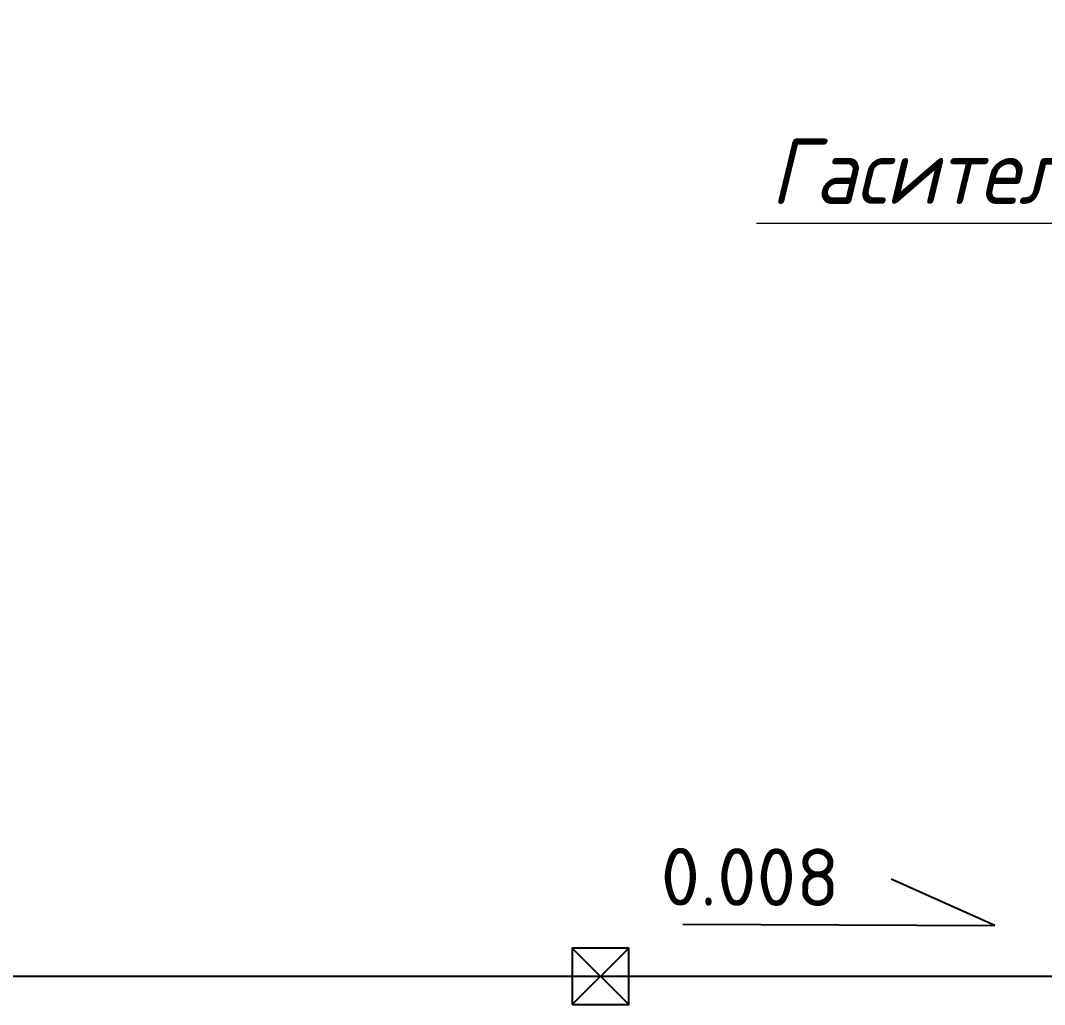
# Model space of a CAD drawing. Header units: millimetres. Extents: x -10178924 to 11692288, y -947381 to 58396.
# Drawn here: x -120052 to -116144, y 28061 to 31817 of the extents above; entities that cross this region are included whole.
import ezdxf
from ezdxf import colors
from ezdxf.entities.mleader import LeaderData, LeaderLine
from ezdxf.math import Vec2, Vec3

# ---------------------------------------------------------------- set-up
doc = ezdxf.new("R2010")
doc.units = ezdxf.units.MM
doc.layers.add('!!!!!площадь', color=210, linetype='Continuous')
doc.layers.add('_надписи канализация', color=7, linetype='Continuous')
doc.layers.add('_0', color=7, linetype='Continuous', lineweight=25)
doc.styles.add('GOST 2.304', font='isocpeur.ttf')
doc.styles.add('ISOCPEUR', font='isocpeui.ttf', dxfattribs={"width": 0.9})

# ---------------------------------------------------------------- blocks, each defined once
blk = doc.blocks.new('_None')

msp = doc.modelspace()

# ---------------------------------------------------------------- linework, layer by layer
for p, q in [((-116333.1, 28362.7), (-116729.3, 28539.9)), ((-117524.1, 28368.2), (-116333.1, 28362.7)), ((-117945.8, 28276.5), (-117730.2, 28061)), ((-117730.2, 28276.5), (-117945.8, 28061))]:
    msp.add_line(p, q)
msp.add_lwpolyline([(-117945.8, 28061), (-117730.2, 28061), (-117730.2, 28276.5), (-117945.8, 28276.5)], close=True)
at = {"layer": '_0', "color": 219, "ltscale": 100, "true_color": 0x642165}
msp.add_line((-122812.7, 28168.7), (-113623.4, 28168.7), dxfattribs=at)

# ---------------------------------------------------------------- texts
at = {"layer": '!!!!!площадь', "color": 0, "insert": (-116925.2, 28656.1, -2956.2), "char_height": 220, "attachment_point": 3, "rotation": 359.735, "style": 'GOST 2.304'}
msp.add_mtext('0.008', dxfattribs=at)

# ---------------------------------------------------------------- leaders
at = {"layer": '_надписи канализация', "lineweight": -2}
ml = msp.add_multileader_mtext('Standard', dxfattribs=at)
ml.set_content('\\A1;Приямок{\\Fisocp3|c204; }800{\\fArial|b0|i0|c204|p34;х}800х800(h)\\P{\\fArial|b0|i0|c204|p34;с\\Fisocp3|c204; }насосом дренажным {\\A0;\\H0.91667x;ГНОМ 10-10Г\\A1;\\H1.09091x; \\PN=1,1 кВт \\P (1 раб)\\Fisocp3|c204; \\fISOCPEUR|b0|i0|c204|p34;(закрыть рифленым железом)}', color=256, style='ISOCPEUR')
ml.set_leader_properties(lineweight=13)
ml.set_arrow_properties(name='NONE')
ml.build(insert=Vec2(0, 0))
ml.multileader.update_dxf_attribs({"text_left_attachment_type": 6, "text_right_attachment_type": 6, "dogleg_length": 100, "arrow_head_size": 300, "scale": 100})
ctx = ml.context
ctx.base_point, ctx.scale, ctx.char_height, ctx.arrow_head_size, ctx.landing_gap_size, ctx.plane_origin = Vec3(-127561.8, 31466.1), 100, 250, 300, 0.09, Vec3(-127782.1, 30503.1)
ctx.left_attachment, ctx.right_attachment, ctx.text_align_type = 6, 6, 1
notes = []
notes.append((ctx, [(1, (1, 1, 0), (-122106.9, 31466.1), (-1, 0), 100, [(1, [(-120792.9, 28742.4)], 0, [])])]))
ctx.mtext.insert, ctx.mtext.width, ctx.mtext.alignment, ctx.mtext.flow_direction = Vec3(-125132, 31791.1), 5926.326, 2, 5
ml = msp.add_multileader_mtext('Standard', dxfattribs=at)
ml.set_content('\\A1;Гаситель напора', color=256, style='ISOCPEUR')
ml.set_leader_properties(lineweight=13)
ml.set_arrow_properties(name='NONE')
ml.build(insert=Vec2(0, 0))
ml.multileader.update_dxf_attribs({"text_left_attachment_type": 6, "text_right_attachment_type": 6, "dogleg_length": 100, "arrow_head_size": 300, "scale": 100})
ctx = ml.context
ctx.base_point, ctx.scale, ctx.char_height, ctx.arrow_head_size, ctx.landing_gap_size, ctx.plane_origin = Vec3(-117155.7, 31041.9), 100, 250, 300, 0.09, Vec3(-120246.9, 30078.8)
ctx.left_attachment, ctx.right_attachment, ctx.text_align_type = 6, 6, 1
notes.append((ctx, [(1, (1, 1, 0), (-114571.8, 31041.9), (-1, 0), 100, [(1, [(-113257.8, 28457.5)], 0, [])])]))
ctx.mtext.insert, ctx.mtext.width, ctx.mtext.alignment, ctx.mtext.flow_direction = Vec3(-115996.9, 31366.9), 5926.326, 2, 5
for ctx, leaders in notes:
    for number, flags, end, landing, length, lines in leaders:
        leader = LeaderData()
        leader.index, (leader.has_last_leader_line, leader.has_dogleg_vector, leader.attachment_direction) = number, flags
        leader.last_leader_point, leader.dogleg_vector, leader.dogleg_length = Vec3(end), Vec3(landing), length
        for number, points, colour, breaks in lines:
            line = LeaderLine()
            line.index, line.vertices, line.color, line.breaks = number, Vec3.list(points), colors.encode_raw_color(colour), breaks
            leader.lines.append(line)
        ctx.leaders.append(leader)

doc.saveas('drawing.dxf')
